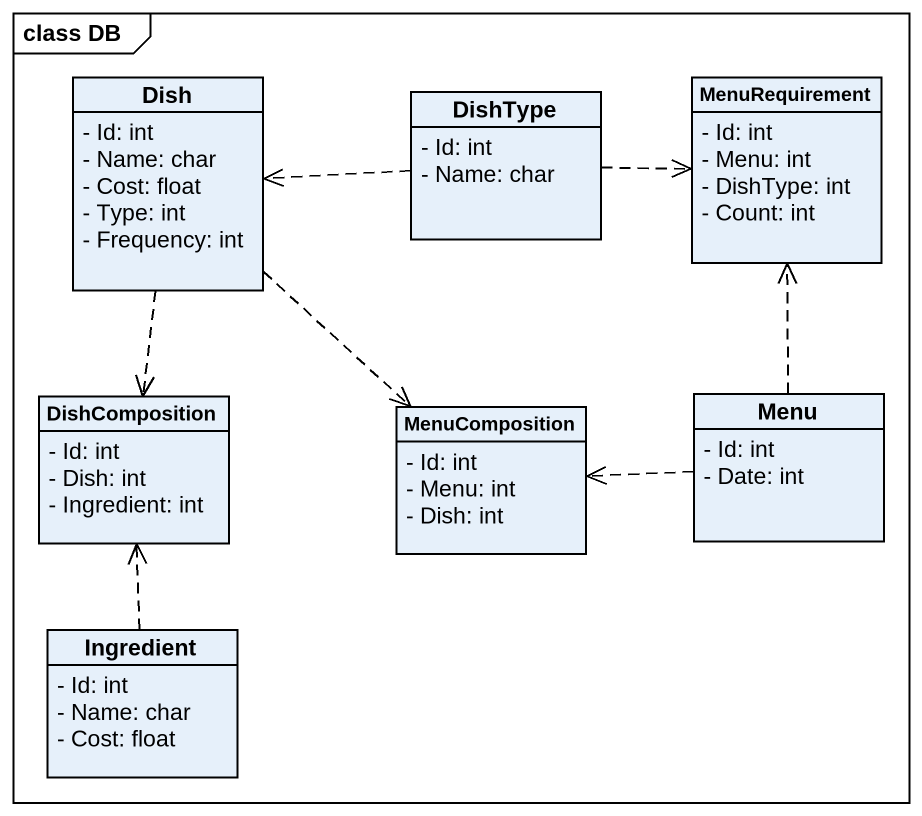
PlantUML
@startuml
mainframe class DB
hide circle
hide empty members
skinparam classAttributeIconSize 0
class Dish {
  - Id: int
  - Name: char
  - Cost: float
  - Type: int
  - Frequency: int
}
class MenuRequirement {
  - Id: int
  - Menu: int
  - DishType: int
  - Count: int
}
class DishType {
  - Id: int
  - Name: char
}
class DishComposition {
  - Id: int
  - Dish: int
  - Ingredient: int
}
class MenuComposition {
  - Id: int
  - Menu: int
  - Dish: int
}
class Menu {
  - Id: int
  - Date: int
}
class Ingredient {
  - Id: int
  - Name: char
  - Cost: float
}
Dish ..> DishComposition
Dish ..> MenuComposition
DishType .left.> Dish
DishType .right.> MenuRequirement
Menu .up.> MenuRequirement
Menu .left.> MenuComposition
Ingredient .up.> DishComposition
@enduml
